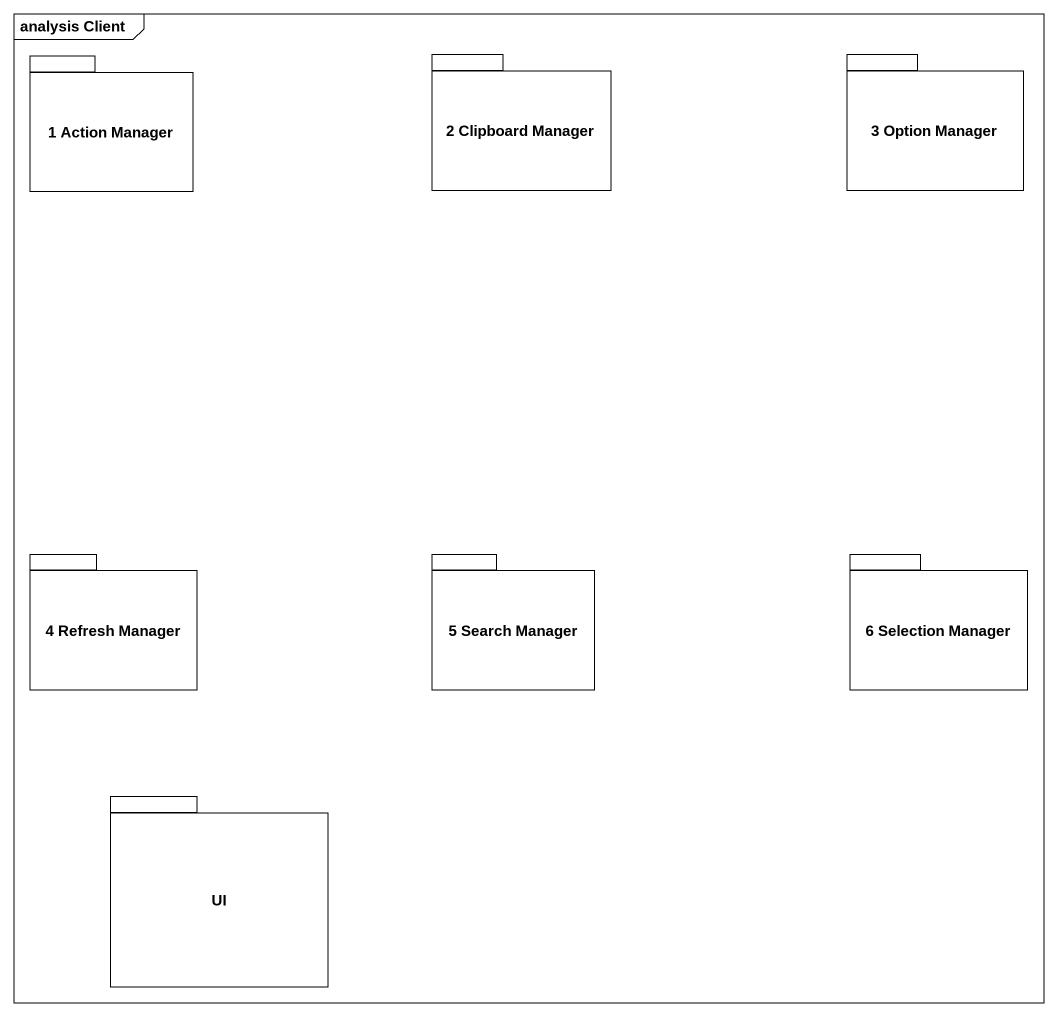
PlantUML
@startuml
mainframe analysis Client
package "1 Action Manager" as p1_Action_Manager {
}
package "2 Clipboard Manager" as p2_Clipboard_Manager {
}
package "3 Option Manager" as p3_Option_Manager {
}
package "4 Refresh Manager" as p4_Refresh_Manager {
}
package "5 Search Manager" as p5_Search_Manager {
}
package "6 Selection Manager" as p6_Selection_Manager {
}
package UI {
}
@enduml
